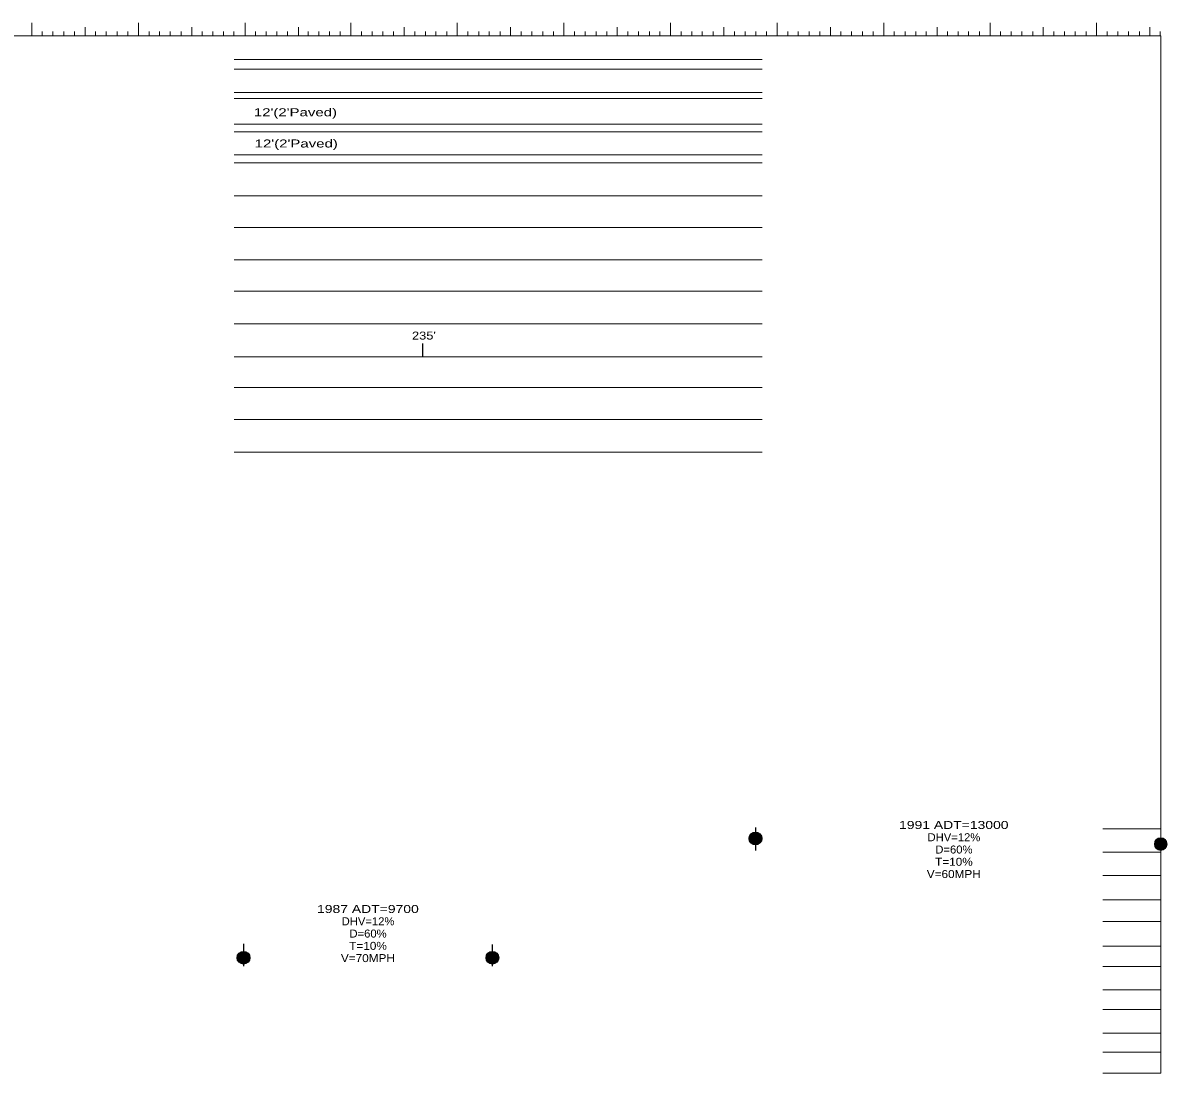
# Model space of a CAD drawing. Extents: x 2147484.45 to 2147492.91, y 2147476.95 to 2147483.28.
# Drawn here: x 2147488.62 to 2147492.909, y 2147476.948 to 2147480.884 of the extents above; entities that cross this region are included whole.
import ezdxf
from ezdxf.enums import TextEntityAlignment as Align

# ---------------------------------------------------------------- set-up
doc = ezdxf.new("R2010")
doc.units = 0
doc.header["$LTSCALE"] = 0.012
doc.layers.add('1', color=7, linetype='Continuous', lineweight=13)

msp = doc.modelspace()

# ---------------------------------------------------------------- hatches: boundary and pattern name
at = {"layer": '1'}
for points in [[(2147491.39011, 2147477.82732, 1), (2147491.34242, 2147477.82732, 1)], [(2147492.90911, 2147477.80632, 1), (2147492.86142, 2147477.80632, 1)], [(2147489.47111, 2147477.38032, 1), (2147489.42342, 2147477.38032, 1)], [(2147490.40411, 2147477.38032, 1), (2147490.35642, 2147477.38032, 1)]]:
    msp.add_hatch(color=256, dxfattribs=at).paths.add_polyline_path(points)

# ---------------------------------------------------------------- linework, layer by layer
for p, q in [((2147488.654, 2147480.884), (2147488.654, 2147480.835)), ((2147489.054, 2147480.884), (2147489.054, 2147480.835)), ((2147489.453, 2147480.884), (2147489.453, 2147480.835)), ((2147489.85, 2147480.884), (2147489.85, 2147480.835)), ((2147490.248, 2147480.884), (2147490.248, 2147480.835)), ((2147490.648, 2147480.884), (2147490.648, 2147480.835)), ((2147491.048, 2147480.884), (2147491.048, 2147480.835)), ((2147491.447, 2147480.884), (2147491.447, 2147480.835)), ((2147491.847, 2147480.884), (2147491.847, 2147480.835)), ((2147492.246, 2147480.884), (2147492.246, 2147480.835)), ((2147492.645, 2147480.884), (2147492.645, 2147480.835)), ((2147484.66, 2147480.835), (2147492.886, 2147480.835)), ((2147488.693, 2147480.852), (2147488.693, 2147480.835)), ((2147488.733, 2147480.852), (2147488.733, 2147480.835)), ((2147488.774, 2147480.852), (2147488.774, 2147480.835)), ((2147488.814, 2147480.852), (2147488.814, 2147480.835)), ((2147488.854, 2147480.868), (2147488.854, 2147480.835)), ((2147488.893, 2147480.852), (2147488.893, 2147480.835)), ((2147488.932, 2147480.852), (2147488.932, 2147480.835)), ((2147488.974, 2147480.852), (2147488.974, 2147480.835)), ((2147489.014, 2147480.852), (2147489.014, 2147480.835)), ((2147489.093, 2147480.852), (2147489.093, 2147480.835)), ((2147489.132, 2147480.852), (2147489.132, 2147480.835)), ((2147489.172, 2147480.852), (2147489.172, 2147480.835)), ((2147489.213, 2147480.852), (2147489.213, 2147480.835)), ((2147489.253, 2147480.868), (2147489.253, 2147480.835)), ((2147489.292, 2147480.852), (2147489.292, 2147480.835)), ((2147489.332, 2147480.852), (2147489.332, 2147480.835)), ((2147489.372, 2147480.852), (2147489.372, 2147480.835)), ((2147489.411, 2147480.852), (2147489.411, 2147480.835)), ((2147489.492, 2147480.852), (2147489.492, 2147480.835)), ((2147489.532, 2147480.852), (2147489.532, 2147480.835)), ((2147489.572, 2147480.852), (2147489.572, 2147480.835)), ((2147489.612, 2147480.852), (2147489.612, 2147480.835)), ((2147489.653, 2147480.868), (2147489.653, 2147480.835)), ((2147489.69, 2147480.852), (2147489.69, 2147480.835)), ((2147489.73, 2147480.852), (2147489.73, 2147480.835)), ((2147489.77, 2147480.852), (2147489.77, 2147480.835)), ((2147489.81, 2147480.852), (2147489.81, 2147480.835)), ((2147489.889, 2147480.852), (2147489.889, 2147480.835)), ((2147489.93, 2147480.852), (2147489.93, 2147480.835)), ((2147489.97, 2147480.852), (2147489.97, 2147480.835)), ((2147490.01, 2147480.852), (2147490.01, 2147480.835)), ((2147490.049, 2147480.868), (2147490.049, 2147480.835)), ((2147490.089, 2147480.852), (2147490.089, 2147480.835)), ((2147490.13, 2147480.852), (2147490.13, 2147480.835)), ((2147490.168, 2147480.852), (2147490.168, 2147480.835)), ((2147490.209, 2147480.852), (2147490.209, 2147480.835)), ((2147490.288, 2147480.852), (2147490.288, 2147480.835)), ((2147490.329, 2147480.852), (2147490.329, 2147480.835)), ((2147490.368, 2147480.852), (2147490.368, 2147480.835)), ((2147490.409, 2147480.852), (2147490.409, 2147480.835)), ((2147490.448, 2147480.868), (2147490.448, 2147480.835)), ((2147490.488, 2147480.852), (2147490.488, 2147480.835)), ((2147490.528, 2147480.852), (2147490.528, 2147480.835)), ((2147490.569, 2147480.852), (2147490.569, 2147480.835)), ((2147490.609, 2147480.852), (2147490.609, 2147480.835)), ((2147490.688, 2147480.852), (2147490.688, 2147480.835)), ((2147490.728, 2147480.852), (2147490.728, 2147480.835)), ((2147490.769, 2147480.852), (2147490.769, 2147480.835)), ((2147490.809, 2147480.852), (2147490.809, 2147480.835)), ((2147490.848, 2147480.868), (2147490.848, 2147480.835)), ((2147490.888, 2147480.852), (2147490.888, 2147480.835)), ((2147490.928, 2147480.852), (2147490.928, 2147480.835)), ((2147490.969, 2147480.852), (2147490.969, 2147480.835)), ((2147491.008, 2147480.852), (2147491.008, 2147480.835)), ((2147491.088, 2147480.852), (2147491.088, 2147480.835)), ((2147491.128, 2147480.852), (2147491.128, 2147480.835)), ((2147491.166, 2147480.852), (2147491.166, 2147480.835)), ((2147491.207, 2147480.852), (2147491.207, 2147480.835)), ((2147491.247, 2147480.868), (2147491.247, 2147480.835)), ((2147491.287, 2147480.852), (2147491.287, 2147480.835)), ((2147491.327, 2147480.852), (2147491.327, 2147480.835)), ((2147491.367, 2147480.852), (2147491.367, 2147480.835)), ((2147491.407, 2147480.852), (2147491.407, 2147480.835)), ((2147491.487, 2147480.852), (2147491.487, 2147480.835)), ((2147491.526, 2147480.852), (2147491.526, 2147480.835)), ((2147491.567, 2147480.852), (2147491.567, 2147480.835)), ((2147491.607, 2147480.852), (2147491.607, 2147480.835)), ((2147491.647, 2147480.868), (2147491.647, 2147480.835)), ((2147491.686, 2147480.852), (2147491.686, 2147480.835)), ((2147491.726, 2147480.852), (2147491.726, 2147480.835)), ((2147491.767, 2147480.852), (2147491.767, 2147480.835)), ((2147491.807, 2147480.852), (2147491.807, 2147480.835)), ((2147491.886, 2147480.852), (2147491.886, 2147480.835)), ((2147491.927, 2147480.852), (2147491.927, 2147480.835)), ((2147491.967, 2147480.852), (2147491.967, 2147480.835)), ((2147492.006, 2147480.852), (2147492.006, 2147480.835)), ((2147492.047, 2147480.868), (2147492.047, 2147480.835)), ((2147492.086, 2147480.852), (2147492.086, 2147480.835)), ((2147492.126, 2147480.852), (2147492.126, 2147480.835)), ((2147492.165, 2147480.852), (2147492.165, 2147480.835)), ((2147492.206, 2147480.852), (2147492.206, 2147480.835)), ((2147492.285, 2147480.852), (2147492.285, 2147480.835)), ((2147492.325, 2147480.852), (2147492.325, 2147480.835)), ((2147492.365, 2147480.852), (2147492.365, 2147480.835)), ((2147492.406, 2147480.852), (2147492.406, 2147480.835)), ((2147492.445, 2147480.868), (2147492.445, 2147480.835)), ((2147492.484, 2147480.852), (2147492.484, 2147480.835)), ((2147492.525, 2147480.852), (2147492.525, 2147480.835)), ((2147492.565, 2147480.852), (2147492.565, 2147480.835)), ((2147492.606, 2147480.852), (2147492.606, 2147480.835)), ((2147492.684, 2147480.852), (2147492.684, 2147480.835)), ((2147492.724, 2147480.852), (2147492.724, 2147480.835)), ((2147492.764, 2147480.852), (2147492.764, 2147480.835)), ((2147492.805, 2147480.852), (2147492.805, 2147480.835)), ((2147492.844, 2147480.868), (2147492.844, 2147480.835)), ((2147492.883, 2147480.852), (2147492.883, 2147480.835)), ((2147492.886, 2147480.835), (2147492.886, 2147476.948)), ((2147489.412, 2147480.747), (2147491.391, 2147480.747)), ((2147489.412, 2147480.711), (2147491.391, 2147480.711)), ((2147489.412, 2147480.623), (2147491.391, 2147480.623)), ((2147489.412, 2147480.6), (2147491.391, 2147480.6)), ((2147489.412, 2147480.505), (2147491.391, 2147480.505)), ((2147489.412, 2147480.476), (2147491.391, 2147480.476)), ((2147489.412, 2147480.389), (2147491.391, 2147480.389)), ((2147489.412, 2147480.359), (2147491.391, 2147480.359)), ((2147489.412, 2147480.236), (2147491.391, 2147480.236)), ((2147489.412, 2147480.117), (2147491.391, 2147480.117)), ((2147489.412, 2147480.117), (2147491.391, 2147480.117)), ((2147489.412, 2147479.996), (2147491.391, 2147479.996)), ((2147489.412, 2147479.878), (2147491.391, 2147479.878)), ((2147489.412, 2147479.756), (2147491.391, 2147479.756)), ((2147489.412, 2147479.632), (2147491.391, 2147479.632)), ((2147489.412, 2147479.517), (2147491.391, 2147479.517)), ((2147489.412, 2147479.398), (2147491.391, 2147479.398)), ((2147489.412, 2147479.275), (2147491.391, 2147479.275)), ((2147492.668, 2147477.864), (2147492.886, 2147477.864)), ((2147492.886, 2147477.775), (2147492.886, 2147477.864)), ((2147492.668, 2147477.776), (2147492.886, 2147477.776)), ((2147492.668, 2147477.688), (2147492.886, 2147477.688)), ((2147492.668, 2147477.597), (2147492.886, 2147477.597)), ((2147492.668, 2147477.516), (2147492.886, 2147477.516)), ((2147492.668, 2147477.424), (2147492.886, 2147477.424)), ((2147492.668, 2147477.348), (2147492.886, 2147477.348)), ((2147492.668, 2147477.26), (2147492.886, 2147477.26)), ((2147492.668, 2147477.186), (2147492.886, 2147477.186)), ((2147492.668, 2147477.098), (2147492.886, 2147477.098)), ((2147492.668, 2147477.027), (2147492.886, 2147477.027)), ((2147492.668, 2147476.948), (2147492.886, 2147476.948))]:
    msp.add_line(p, q, dxfattribs=at)
at = {"layer": '1', "lineweight": 25}
for p, q in [((2147490.119, 2147479.633), (2147490.119, 2147479.682)), ((2147491.367, 2147477.782), (2147491.367, 2147477.869)), ((2147489.448, 2147477.349), (2147489.448, 2147477.432)), ((2147490.381, 2147477.349), (2147490.381, 2147477.43))]:
    msp.add_line(p, q, dxfattribs=at)
for centre in [(2147491.36626, 2147477.82732), (2147489.44726, 2147477.38032), (2147490.38026, 2147477.38032)]:
    msp.add_circle(centre, 0.02385, dxfattribs=at)
at = {"layer": '1'}
msp.add_circle((2147492.88526, 2147477.80632), 0.02385, dxfattribs=at)

# ---------------------------------------------------------------- texts
at = {"layer": '1', "width": 1.4}
for p in [(2147489.486, 2147480.534), (2147489.489, 2147480.417)]:
    msp.add_text("12'(2'Paved)", height=0.03, dxfattribs=at).set_placement(p)
at = {"layer": '1'}
for s, width, p in [("235'", 1.2, (2147490.1235, 2147479.697)), ('1991 ADT=13000', 1.3, (2147492.1095, 2147477.863)), ('DHV=12%', 1.05, (2147492.11, 2147477.817)), ('D=60%', 1.05, (2147492.11, 2147477.771)), ('T=10%', 1.1, (2147492.11, 2147477.725)), ('V=60MPH', 1.1, (2147492.1095, 2147477.679)), ('1987 ADT=9700', 1.3, (2147489.9135, 2147477.548)), ('DHV=12%', 1.05, (2147489.914, 2147477.502)), ('D=60%', 1.05, (2147489.914, 2147477.456)), ('T=10%', 1.1, (2147489.914, 2147477.41)), ('V=70MPH', 1.1, (2147489.9135, 2147477.364))]:
    msp.add_text(s, height=0.03, dxfattribs=dict(at, width=width)).set_placement(p, align=Align.CENTER)

doc.saveas('drawing.dxf')
